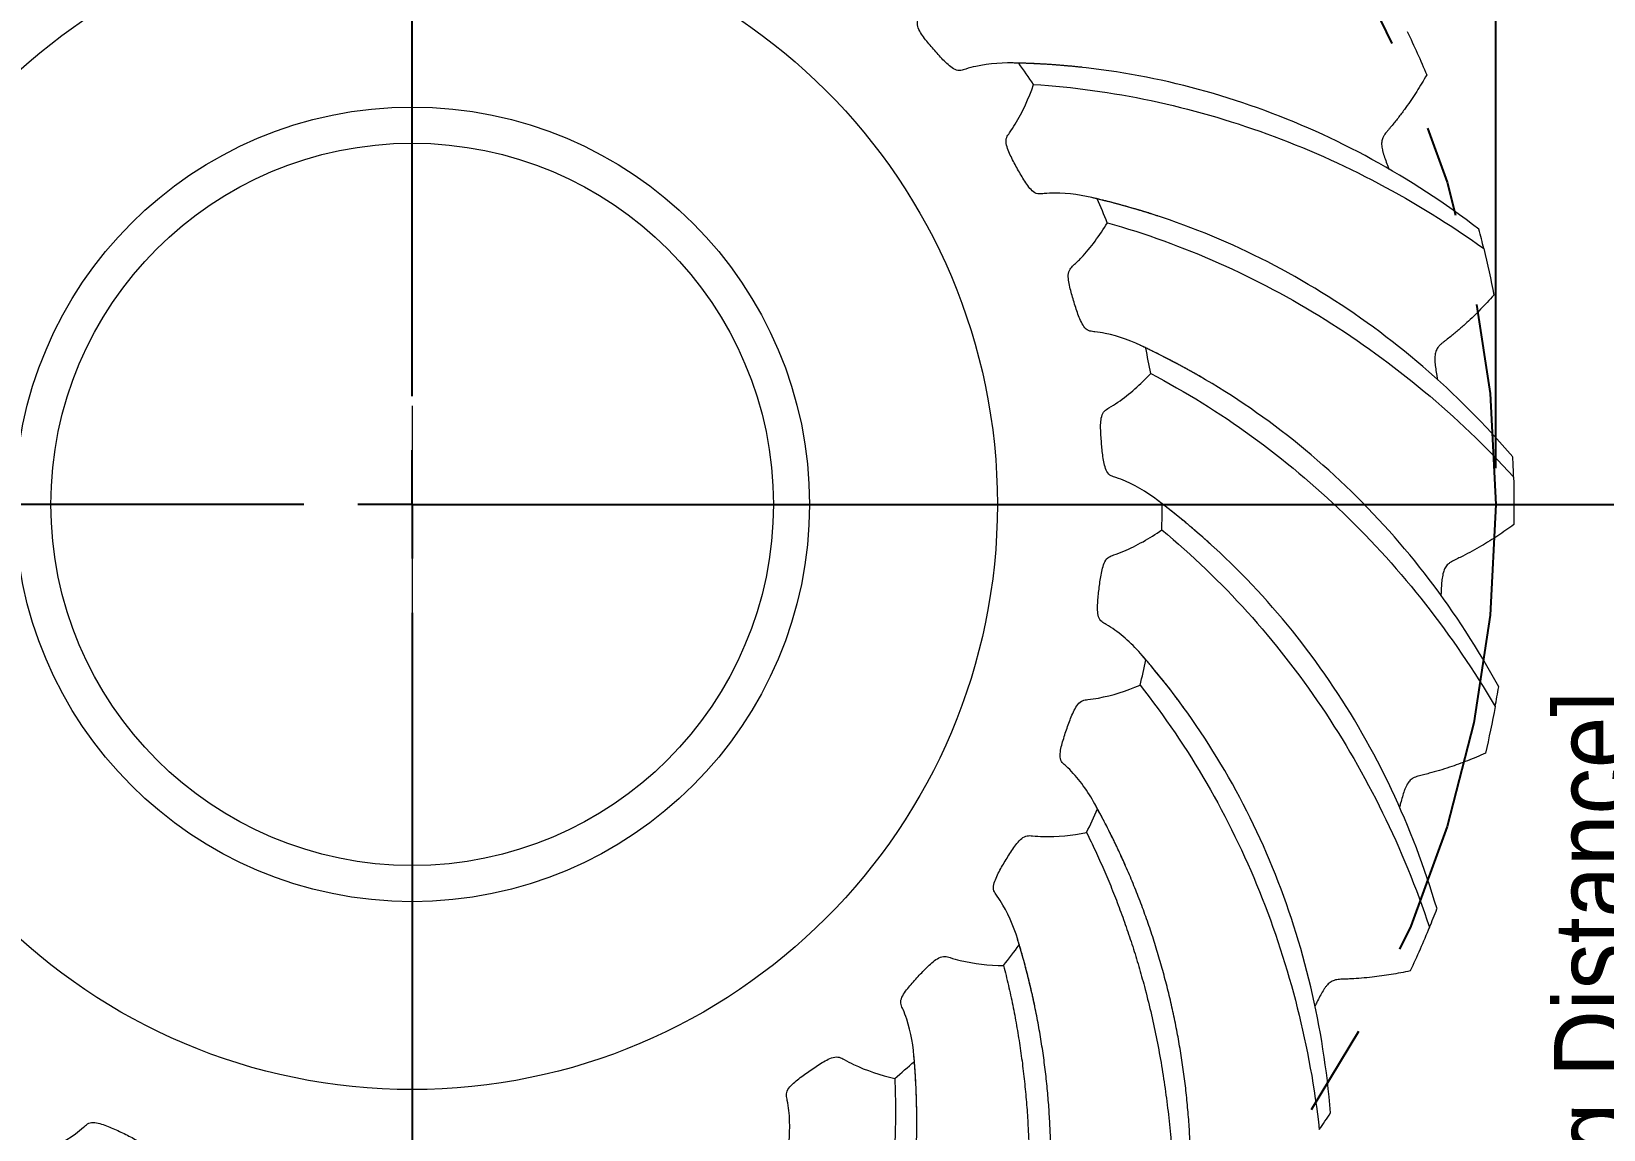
# Model space of a CAD drawing. Header units: millimetres. Extents: x -56 to 182, y 0 to 146.
# Drawn here: x 10.543 to 14.895, y 14.712 to 17.752 of the extents above; entities that cross this region are included whole.
import ezdxf

# ---------------------------------------------------------------- set-up
doc = ezdxf.new("R2010")
doc.units = ezdxf.units.MM
doc.linetypes.add('CENTER', pattern=[1.016, 0.635, -0.127, 0.127, -0.127])
doc.linetypes.add('CENTERX2', pattern=[2.032, 1.27, -0.254, 0.254, -0.254])
doc.layers.add('DRAWING', color=7, linetype='Continuous')
doc.layers.add('SLD-0', color=7, linetype='Continuous')
doc.styles.add('SLDTEXTSTYLE0', font='TXT', dxfattribs={"width": 0.7})
doc.styles.add('SLDTEXTSTYLE1', font='TXT', dxfattribs={"width": 0.96})
doc.styles.add('SLDTEXTSTYLE2', font='TXT', dxfattribs={"width": 0.878824})
doc.styles.add('SLDTEXTSTYLE3', font='TXT', dxfattribs={"width": 0.905882})
doc.styles.add('SLDTEXTSTYLE4', font='TXT', dxfattribs={"width": 0.883333})
doc.dimstyles.new('SLDDIMSTYLE0', dxfattribs={"dimtxt": 0.211667, "dimasz": 0.3302, "dimexe": 0, "dimexo": 0.0625, "dimgap": 0.052917, "dimtad": 1, "dimlfac": 0.5, "dimrnd": 1e-09, "dimzin": 4, "dimdsep": 46, "dimtxsty": 'SLDTEXTSTYLE0', "dimblk1": 'NONE', "dimblk2": 'NONE', "dimsah": 1, "dimcen": 0.09, "dimadec": 0, "dimazin": 1, "dimtfac": 1, "dimtdec": 3, "dimtofl": 0, "dimtmove": 0, "dimatfit": 3, "dimldrblk": 'NONE', "dimfxl": 0, "dimfrac": 2, "dimtolj": 1, "dimtzin": 12, "dimarcsym": 0})
doc.dimstyles.new('SLDDIMSTYLE1', dxfattribs={"dimtxt": 0.211667, "dimasz": 0.3302, "dimexe": 0, "dimexo": 0.0625, "dimgap": 0.052917, "dimtad": 1, "dimlfac": 0.5, "dimrnd": 1e-09, "dimzin": 4, "dimdsep": 46, "dimtxsty": 'SLDTEXTSTYLE0', "dimblk1": 'NONE', "dimblk2": 'NONE', "dimsah": 1, "dimcen": 0, "dimadec": 0, "dimazin": 1, "dimtfac": 1, "dimtdec": 3, "dimtofl": 0, "dimtmove": 0, "dimatfit": 3, "dimldrblk": 'NONE', "dimfxl": 0, "dimfrac": 2, "dimtolj": 1, "dimtzin": 12, "dimarcsym": 0})

# ---------------------------------------------------------------- blocks, each defined once
blk = doc.blocks.new('SW_CENTERMARKSYMBOL_0')
at = {"layer": 'DRAWING'}
for p, q in [((0, 0.15), (0, 1.075)), ((0, 0), (0, 0.075)), ((-0.15, 0), (-1.075, 0)), ((0, 0), (-0.075, 0)), ((0, 0), (0, -0.075)), ((0, 0), (0.075, 0)), ((0.15, 0), (1.075, 0)), ((0, -0.15), (0, -1.075))]:
    blk.add_line(p, q, dxfattribs=at)
blk = doc.blocks.new('_D')
at = {"layer": 'DRAWING'}
for p, q in [((8.5966, 16.5429), (8.5966, 20.9529)), ((14.5966, 16.5429), (14.5966, 20.9529)), ((8.5966, 20.8529), (14.5966, 20.8529))]:
    blk.add_line(p, q, dxfattribs=at)
for points in [[(8.5966, 20.8529), (8.8083, 20.8203), (8.8083, 20.8854)], [(14.5966, 20.8529), (14.3849, 20.8854), (14.3849, 20.8203)]]:
    blk.add_solid(points, dxfattribs=at)
at = {"layer": 'DRAWING', "attachment_point": 1}
for s, insert, char_height, style in [('%%c', (10.3848, 21.1099), 0.21167, 'SLDTEXTSTYLE1'), ('30.00 [d Ref dia]', (10.818, 21.1099), 0.211667, 'SLDTEXTSTYLE2')]:
    blk.add_mtext(s, dxfattribs=dict(at, insert=insert, char_height=char_height, style=style))
blk = doc.blocks.new('_None')
blk = doc.blocks.new('_D_1')
at = {"layer": 'DRAWING'}
for p, q in [((15.0147, 16.4429), (15.0147, 11.4429)), ((13.5966, 11.4429), (15.1147, 11.4429))]:
    blk.add_line(p, q, dxfattribs=at)
for points in [[(15.0147, 16.4429), (14.9822, 16.2313), (15.0473, 16.2313)], [(15.0147, 11.4429), (15.0473, 11.6546), (14.9822, 11.6546)]]:
    blk.add_solid(points, dxfattribs=at)
at = {"layer": 'DRAWING', "insert": (14.7577, 11.9211), "char_height": 0.211667, "attachment_point": 1, "rotation": 90, "style": 'SLDTEXTSTYLE3'}
blk.add_mtext('25.00 [Y Pinion Mounting Distance]', dxfattribs=at)
blk = doc.blocks.new('_D_2')
at = {"layer": 'DRAWING'}
for p, q in [((11.8907, 19.4787), (11.9317, 19.9024)), ((11.9317, 19.9024), (14.4082, 19.9024))]:
    blk.add_line(p, q, dxfattribs=at)
blk.add_arc((11.5966, 16.4429), 3.05, 82.5896, 177.0681, dxfattribs=at)
blk.add_solid([(11.8907, 19.4787), (11.9435, 19.6863), (11.8787, 19.6925)], dxfattribs=at)
at = {"layer": 'DRAWING', "attachment_point": 1}
for s, insert, char_height, style in [('%%c', (11.9846, 20.1594), 0.21167, 'SLDTEXTSTYLE1'), ('31.00 [da Tip dia]', (12.4178, 20.1594), 0.211667, 'SLDTEXTSTYLE4')]:
    blk.add_mtext(s, dxfattribs=dict(at, insert=insert, char_height=char_height, style=style))

msp = doc.modelspace()

# ---------------------------------------------------------------- linework, layer by layer
at = {"layer": 'DRAWING'}
msp.add_line((11.5966, 16.4429), (24.499, 16.4429), dxfattribs=at)
at = {"layer": 'DRAWING', "linetype": 'CENTERX2'}
msp.add_circle((11.5966, 16.4429), 3, dxfattribs=at)
at = {"layer": 'SLD-0', "color": 7, "linetype": 'CENTER', "lineweight": 18}
msp.add_line((11.5966, 20.5261), (11.5966, 10.4697), dxfattribs=at)
at = {"layer": 'SLD-0', "color": 7, "linetype": 'Continuous', "lineweight": 18}
for radius in [1.6201, 1.1, 1]:
    msp.add_circle((11.5966, 16.4429), radius, dxfattribs=at)
for radius, start, end in [(2.0763, 34.0506, 36.0345), (2.0763, 22.0506, 24.0345), (3.05, 13.4226, 14.4643), (2.0763, 10.0506, 12.0345), (3.05, 1.4226, 2.4643), (2.0763, 358.0506, 0.0345), (2.0763, 346.0506, 348.0345), (3.05, 349.4226, 350.4643), (2.0763, 334.0506, 336.0345), (3.05, 337.4226, 338.4643), (2.0763, 322.0506, 324.0345), (2.0763, 310.0506, 312.0345), (3.05, 325.4226, 326.4643)]:
    msp.add_arc((11.5966, 16.4429), radius, start, end, dxfattribs=at)
for points, knots in [([(13.2757, 17.6644), (13.2347, 17.6664), (13.1946, 17.6638), (13.1475, 17.6535), (13.1382, 17.651), (13.1246, 17.6468), (13.1202, 17.6451), (13.1105, 17.6437), (13.105, 17.6443), (13.0939, 17.6494), (13.0887, 17.6532), (13.0788, 17.6614), (13.0741, 17.6659), (13.0604, 17.6797), (13.0517, 17.6894), (13.0346, 17.7091), (13.0261, 17.719), (13.0102, 17.7395), (13.0023, 17.7503), (12.9955, 17.7676), (12.9946, 17.7735), (12.9962, 17.7837), (12.9982, 17.7881), (13.004, 17.8015), (13.0076, 17.8107), (13.0239, 17.8572), (13.0325, 17.8968), (13.0376, 17.9378)], [0, 0, 0, 0, 0.25, 0.25, 0.3125, 0.3125, 0.34375, 0.34375, 0.375, 0.375, 0.40625, 0.40625, 0.4375, 0.4375, 0.5, 0.5, 0.5625, 0.5625, 0.625, 0.625, 0.65625, 0.65625, 0.6875, 0.6875, 0.75, 0.75, 1, 1, 1, 1]), ([(13.4313, 17.6548), (13.4294, 17.655), (13.4233, 17.6556), (13.4136, 17.6565), (13.4025, 17.6575), (13.3921, 17.6584), (13.3809, 17.6593), (13.3694, 17.6601), (13.3582, 17.6609), (13.3496, 17.6614), (13.3434, 17.6618), (13.3391, 17.662), (13.3349, 17.6622), (13.3309, 17.6624), (13.3272, 17.6626), (13.3232, 17.6628), (13.318, 17.6631), (13.3111, 17.6634), (13.3023, 17.6637), (13.2919, 17.6641), (13.2798, 17.6645), (13.2687, 17.6648), (13.2617, 17.6649), (13.2593, 17.6649)], [0, 0, 0, 0, 0.033141, 0.10644, 0.16696, 0.225486, 0.288149, 0.360214, 0.426046, 0.483956, 0.509283, 0.534922, 0.559358, 0.582212, 0.603484, 0.624796, 0.652607, 0.694108, 0.74535, 0.80632, 0.877003, 0.957382, 1, 1, 1, 1]), ([(14.5499, 17.2047), (14.4552, 17.2773), (14.3561, 17.3419), (14.1513, 17.454), (14.045, 17.5018), (13.8292, 17.5791), (13.719, 17.609), (13.4976, 17.6503), (13.3866, 17.6618), (13.2757, 17.6644)], [0, 0, 0, 0, 0.25, 0.25, 0.5, 0.5, 0.75, 0.75, 1, 1, 1, 1]), ([(13.4505, 17.6529), (13.4501, 17.6529), (13.4481, 17.6531), (13.4443, 17.6535), (13.4388, 17.6541), (13.4348, 17.6545), (13.4327, 17.6547)], [0, 0, 0, 0, 0.06493, 0.342018, 0.634366, 1, 1, 1, 1]), ([(14.4053, 17.632), (14.4007, 17.6242), (14.3917, 17.6087), (14.3775, 17.586), (14.3629, 17.5637), (14.3472, 17.541), (14.3303, 17.5182), (14.3149, 17.4987), (14.3036, 17.485), (14.2966, 17.4769), (14.2916, 17.471), (14.2872, 17.4647), (14.2839, 17.4586), (14.2816, 17.4523), (14.2804, 17.446), (14.2802, 17.4392), (14.2809, 17.4319), (14.2824, 17.424), (14.2853, 17.413), (14.2901, 17.3989), (14.2958, 17.3841), (14.2994, 17.3747), (14.3008, 17.3713)], [0, 0, 0, 0, 0.093167, 0.18637, 0.279689, 0.37305, 0.47725, 0.581518, 0.63915, 0.667965, 0.696785, 0.722489, 0.74843, 0.767571, 0.787214, 0.806382, 0.826047, 0.84876, 0.871732, 0.918607, 0.969611, 1, 1, 1, 1]), ([(13.4929, 17.2886), (13.4533, 17.299), (13.4135, 17.3049), (13.3653, 17.3046), (13.3557, 17.3041), (13.3415, 17.3028), (13.3369, 17.3021), (13.3271, 17.3027), (13.3218, 17.3044), (13.312, 17.3117), (13.3077, 17.3165), (13.2997, 17.3266), (13.2961, 17.332), (13.2855, 17.3483), (13.2791, 17.3596), (13.2664, 17.3825), (13.2601, 17.3939), (13.2489, 17.4173), (13.2434, 17.4295), (13.2404, 17.4478), (13.2407, 17.4537), (13.2444, 17.4634), (13.2473, 17.4673), (13.2557, 17.4792), (13.2611, 17.4874), (13.2868, 17.5295), (13.3034, 17.5665), (13.3169, 17.6055)], [0, 0, 0, 0, 0.25, 0.25, 0.3125, 0.3125, 0.34375, 0.34375, 0.375, 0.375, 0.40625, 0.40625, 0.4375, 0.4375, 0.5, 0.5, 0.5625, 0.5625, 0.625, 0.625, 0.65625, 0.65625, 0.6875, 0.6875, 0.75, 0.75, 1, 1, 1, 1]), ([(13.3169, 17.6055), (13.4259, 17.5986), (13.5345, 17.5836), (13.7504, 17.5379), (13.8578, 17.507), (14.068, 17.4305), (14.1715, 17.3845), (14.3722, 17.2783), (14.4695, 17.2182), (14.5633, 17.1509)], [0, 0, 0, 0, 0.25, 0.25, 0.5, 0.5, 0.75, 0.75, 1, 1, 1, 1]), ([(13.6432, 17.2469), (13.6414, 17.2475), (13.6355, 17.2494), (13.6262, 17.2522), (13.6156, 17.2555), (13.6055, 17.2585), (13.5948, 17.2617), (13.5837, 17.2649), (13.5729, 17.268), (13.5647, 17.2703), (13.5586, 17.2719), (13.5544, 17.2731), (13.5504, 17.2742), (13.5466, 17.2752), (13.543, 17.2762), (13.5391, 17.2772), (13.534, 17.2785), (13.5274, 17.2802), (13.5189, 17.2824), (13.5087, 17.285), (13.497, 17.2878), (13.4862, 17.2904), (13.4794, 17.292), (13.477, 17.2925)], [0, 0, 0, 0, 0.033141, 0.10644, 0.16696, 0.225486, 0.288149, 0.360214, 0.426046, 0.483956, 0.509283, 0.534922, 0.559358, 0.582212, 0.603484, 0.624796, 0.652607, 0.694108, 0.74535, 0.80632, 0.877003, 0.957382, 1, 1, 1, 1]), ([(14.6438, 16.5741), (14.5662, 16.6647), (14.4827, 16.7485), (14.3057, 16.9008), (14.2117, 16.9696), (14.0167, 17.0901), (13.9151, 17.1422), (13.7071, 17.2286), (13.6009, 17.263), (13.4929, 17.2886)], [0, 0, 0, 0, 0.25, 0.25, 0.5, 0.5, 0.75, 0.75, 1, 1, 1, 1]), ([(13.6615, 17.241), (13.6612, 17.2411), (13.6592, 17.2417), (13.6556, 17.2429), (13.6503, 17.2446), (13.6466, 17.2458), (13.6445, 17.2465)], [0, 0, 0, 0, 0.0649302, 0.3420179, 0.6343662, 1, 1, 1, 1]), ([(13.6273, 16.8759), (13.5907, 16.8943), (13.553, 16.9083), (13.5058, 16.918), (13.4963, 16.9196), (13.4822, 16.9212), (13.4775, 16.9215), (13.468, 16.9241), (13.4632, 16.9269), (13.4552, 16.9361), (13.452, 16.9417), (13.4462, 16.9532), (13.4438, 16.9592), (13.4368, 16.9774), (13.4329, 16.9898), (13.4252, 17.0148), (13.4215, 17.0273), (13.4153, 17.0525), (13.4125, 17.0655), (13.4134, 17.0841), (13.415, 17.0898), (13.4205, 17.0985), (13.4242, 17.1018), (13.435, 17.1116), (13.4419, 17.1185), (13.4758, 17.1544), (13.4997, 17.187), (13.5211, 17.2224)], [0, 0, 0, 0, 0.25, 0.25, 0.3125, 0.3125, 0.34375, 0.34375, 0.375, 0.375, 0.40625, 0.40625, 0.4375, 0.4375, 0.5, 0.5, 0.5625, 0.5625, 0.625, 0.625, 0.65625, 0.65625, 0.6875, 0.6875, 0.75, 0.75, 1, 1, 1, 1]), ([(13.5211, 17.2224), (13.6262, 17.1931), (13.7293, 17.1558), (13.931, 17.0661), (14.0296, 17.0137), (14.2193, 16.895), (14.311, 16.8286), (14.4852, 16.683), (14.5679, 16.604), (14.6457, 16.5187)], [0, 0, 0, 0, 0.25, 0.25, 0.5, 0.5, 0.75, 0.75, 1, 1, 1, 1]), ([(14.5911, 17.0221), (14.5851, 17.0154), (14.573, 17.0021), (14.5544, 16.9828), (14.5355, 16.964), (14.5154, 16.9452), (14.4941, 16.9263), (14.475, 16.9104), (14.4611, 16.8994), (14.4526, 16.893), (14.4465, 16.8882), (14.4409, 16.883), (14.4363, 16.8777), (14.4327, 16.872), (14.4303, 16.8661), (14.4287, 16.8595), (14.4279, 16.8522), (14.4277, 16.8442), (14.4282, 16.8328), (14.43, 16.818), (14.4325, 16.8023), (14.4341, 16.7924), (14.4347, 16.7887)], [0, 0, 0, 0, 0.093167, 0.18637, 0.279689, 0.37305, 0.47725, 0.581518, 0.63915, 0.667965, 0.696785, 0.722489, 0.74843, 0.767571, 0.787214, 0.806382, 0.826047, 0.84876, 0.871732, 0.918607, 0.969611, 1, 1, 1, 1]), ([(13.7656, 16.8038), (13.764, 16.8048), (13.7586, 16.8078), (13.7501, 16.8126), (13.7404, 16.818), (13.7312, 16.823), (13.7214, 16.8283), (13.7112, 16.8338), (13.7013, 16.8391), (13.6937, 16.843), (13.6881, 16.8459), (13.6843, 16.8479), (13.6805, 16.8498), (13.677, 16.8516), (13.6737, 16.8533), (13.6701, 16.8551), (13.6654, 16.8574), (13.6593, 16.8605), (13.6514, 16.8644), (13.642, 16.869), (13.6311, 16.8743), (13.6211, 16.879), (13.6148, 16.882), (13.6126, 16.883)], [0, 0, 0, 0, 0.033141, 0.10644, 0.16696, 0.225486, 0.288149, 0.360214, 0.426046, 0.483956, 0.509283, 0.534922, 0.559358, 0.582212, 0.603484, 0.624796, 0.652607, 0.694108, 0.74535, 0.80632, 0.877003, 0.957382, 1, 1, 1, 1]), ([(14.6045, 15.9377), (14.5474, 16.0424), (14.4832, 16.1418), (14.3417, 16.3275), (14.264, 16.4144), (14.0984, 16.5728), (14.0098, 16.6449), (13.8243, 16.7727), (13.7276, 16.8283), (13.6273, 16.8759)], [0, 0, 0, 0, 0.25, 0.25, 0.5, 0.5, 0.75, 0.75, 1, 1, 1, 1]), ([(13.673, 16.4442), (13.641, 16.4698), (13.607, 16.4914), (13.5628, 16.5107), (13.5539, 16.5142), (13.5404, 16.5187), (13.5358, 16.52), (13.5272, 16.5245), (13.523, 16.5282), (13.5171, 16.5389), (13.5151, 16.545), (13.5119, 16.5575), (13.5107, 16.5639), (13.5077, 16.5831), (13.5065, 16.5961), (13.5042, 16.6221), (13.5031, 16.6351), (13.5023, 16.661), (13.5023, 16.6744), (13.507, 16.6924), (13.5097, 16.6976), (13.517, 16.7049), (13.5212, 16.7074), (13.5338, 16.7148), (13.542, 16.7201), (13.5826, 16.7481), (13.6128, 16.7751), (13.6411, 16.8053)], [0, 0, 0, 0, 0.25, 0.25, 0.3125, 0.3125, 0.34375, 0.34375, 0.375, 0.375, 0.40625, 0.40625, 0.4375, 0.4375, 0.5, 0.5, 0.5625, 0.5625, 0.625, 0.625, 0.65625, 0.65625, 0.6875, 0.6875, 0.75, 0.75, 1, 1, 1, 1]), ([(13.6411, 16.8053), (13.7378, 16.7547), (13.8309, 16.6968), (14.0096, 16.5672), (14.0951, 16.4953), (14.256, 16.3399), (14.3319, 16.2558), (14.472, 16.0771), (14.5364, 15.9827), (14.5948, 15.8831)], [0, 0, 0, 0, 0.25, 0.25, 0.5, 0.5, 0.75, 0.75, 1, 1, 1, 1]), ([(13.7823, 16.7942), (13.782, 16.7944), (13.7802, 16.7954), (13.777, 16.7973), (13.7721, 16.8001), (13.7687, 16.8021), (13.7668, 16.8031)], [0, 0, 0, 0, 0.06493, 0.342018, 0.634366, 1, 1, 1, 1]), ([(13.7933, 16.345), (13.7918, 16.3462), (13.7872, 16.3504), (13.7799, 16.3568), (13.7715, 16.3641), (13.7636, 16.3709), (13.7551, 16.3782), (13.7463, 16.3856), (13.7376, 16.3928), (13.731, 16.3983), (13.7262, 16.4022), (13.7228, 16.405), (13.7196, 16.4076), (13.7165, 16.4101), (13.7136, 16.4125), (13.7105, 16.415), (13.7064, 16.4182), (13.701, 16.4225), (13.6941, 16.428), (13.6859, 16.4344), (13.6763, 16.4418), (13.6676, 16.4486), (13.662, 16.4528), (13.66, 16.4542)], [0, 0, 0, 0, 0.033141, 0.10644, 0.16696, 0.225486, 0.288149, 0.360214, 0.426046, 0.483956, 0.509283, 0.534922, 0.559358, 0.582212, 0.603484, 0.624796, 0.652607, 0.694108, 0.74535, 0.80632, 0.877003, 0.957382, 1, 1, 1, 1]), ([(14.4337, 15.3233), (14.3997, 15.4377), (14.3575, 15.5482), (14.2577, 15.7593), (14.1998, 15.8604), (14.0707, 16.0498), (13.9991, 16.1387), (13.8442, 16.3023), (13.7611, 16.3769), (13.673, 16.4442)], [0, 0, 0, 0, 0.25, 0.25, 0.5, 0.5, 0.75, 0.75, 1, 1, 1, 1]), ([(13.6278, 16.0125), (13.6019, 16.0442), (13.5732, 16.0723), (13.534, 16.1004), (13.526, 16.1057), (13.5137, 16.1129), (13.5095, 16.1151), (13.5019, 16.1213), (13.4987, 16.1258), (13.4951, 16.1375), (13.4944, 16.1439), (13.4939, 16.1568), (13.4941, 16.1633), (13.4951, 16.1827), (13.4966, 16.1956), (13.4997, 16.2216), (13.5014, 16.2345), (13.506, 16.26), (13.5088, 16.2731), (13.5171, 16.2897), (13.5208, 16.2943), (13.5295, 16.3), (13.5342, 16.3014), (13.548, 16.3061), (13.5572, 16.3096), (13.6027, 16.3285), (13.6378, 16.3486), (13.6717, 16.3723)], [0, 0, 0, 0, 0.25, 0.25, 0.3125, 0.3125, 0.34375, 0.34375, 0.375, 0.375, 0.40625, 0.40625, 0.4375, 0.4375, 0.5, 0.5, 0.5625, 0.5625, 0.625, 0.625, 0.65625, 0.65625, 0.6875, 0.6875, 0.75, 0.75, 1, 1, 1, 1]), ([(13.6717, 16.3723), (13.7558, 16.3027), (13.8349, 16.2267), (13.9827, 16.0628), (14.0514, 15.9747), (14.1765, 15.7892), (14.2332, 15.6912), (14.3331, 15.4873), (14.3765, 15.3815), (14.4129, 15.2719)], [0, 0, 0, 0, 0.25, 0.25, 0.5, 0.5, 0.75, 0.75, 1, 1, 1, 1]), ([(14.6461, 16.3868), (14.6388, 16.3816), (14.6242, 16.3711), (14.602, 16.356), (14.5796, 16.3416), (14.556, 16.3273), (14.5313, 16.3133), (14.5093, 16.3017), (14.4934, 16.2939), (14.4837, 16.2894), (14.4768, 16.2859), (14.4702, 16.282), (14.4646, 16.2778), (14.46, 16.273), (14.4563, 16.2677), (14.4534, 16.2616), (14.4511, 16.2546), (14.4493, 16.2468), (14.4474, 16.2356), (14.4461, 16.2207), (14.4453, 16.2049), (14.4448, 16.1948), (14.4446, 16.1911)], [0, 0, 0, 0, 0.093167, 0.18637, 0.279689, 0.37305, 0.47725, 0.581518, 0.63915, 0.667965, 0.696785, 0.722489, 0.74843, 0.767571, 0.787214, 0.806382, 0.826047, 0.84876, 0.871732, 0.918607, 0.969611, 1, 1, 1, 1]), ([(13.8076, 16.3321), (13.8073, 16.3323), (13.8058, 16.3337), (13.803, 16.3363), (13.7988, 16.34), (13.7959, 16.3426), (13.7943, 16.3441)], [0, 0, 0, 0, 0.06493, 0.342018, 0.634366, 1, 1, 1, 1]), ([(13.7249, 15.8904), (13.7237, 15.8919), (13.7201, 15.8969), (13.7143, 15.9047), (13.7076, 15.9136), (13.7013, 15.9219), (13.6945, 15.9308), (13.6874, 15.9399), (13.6804, 15.9488), (13.6751, 15.9555), (13.6712, 15.9604), (13.6685, 15.9637), (13.6658, 15.967), (13.6634, 15.9701), (13.661, 15.973), (13.6585, 15.9761), (13.6552, 15.9801), (13.6508, 15.9855), (13.6452, 15.9922), (13.6385, 16.0002), (13.6306, 16.0095), (13.6235, 16.0179), (13.6189, 16.0231), (13.6173, 16.025)], [0, 0, 0, 0, 0.033141, 0.10644, 0.16696, 0.225486, 0.288149, 0.360214, 0.426046, 0.483956, 0.509283, 0.534922, 0.559358, 0.582212, 0.603484, 0.624796, 0.652607, 0.694108, 0.74535, 0.80632, 0.877003, 0.957382, 1, 1, 1, 1]), ([(14.1389, 14.7579), (14.1294, 14.8768), (14.1111, 14.9938), (14.0574, 15.221), (14.0218, 15.3319), (13.9349, 15.544), (13.8833, 15.6459), (13.7658, 15.8381), (13.7001, 15.9283), (13.6278, 16.0125)], [0, 0, 0, 0, 0.25, 0.25, 0.5, 0.5, 0.75, 0.75, 1, 1, 1, 1]), ([(13.4939, 15.5995), (13.4752, 15.636), (13.4529, 15.6695), (13.4204, 15.7051), (13.4137, 15.7119), (13.4032, 15.7216), (13.3995, 15.7245), (13.3934, 15.7322), (13.3912, 15.7373), (13.3901, 15.7494), (13.3908, 15.7558), (13.3929, 15.7686), (13.3944, 15.7749), (13.3995, 15.7936), (13.4036, 15.806), (13.4121, 15.8307), (13.4164, 15.843), (13.4263, 15.867), (13.4317, 15.8792), (13.4433, 15.8938), (13.4479, 15.8975), (13.4575, 15.9012), (13.4624, 15.9017), (13.4769, 15.9034), (13.4866, 15.9049), (13.535, 15.9139), (13.5736, 15.9263), (13.6117, 15.9424)], [0, 0, 0, 0, 0.25, 0.25, 0.3125, 0.3125, 0.34375, 0.34375, 0.375, 0.375, 0.40625, 0.40625, 0.4375, 0.4375, 0.5, 0.5, 0.5625, 0.5625, 0.625, 0.625, 0.65625, 0.65625, 0.6875, 0.6875, 0.75, 0.75, 1, 1, 1, 1]), ([(13.6117, 15.9424), (13.6795, 15.8568), (13.741, 15.766), (13.8515, 15.575), (13.9004, 15.4746), (13.9842, 15.2671), (14.0193, 15.1594), (14.0747, 14.9392), (14.0951, 14.8267), (14.1079, 14.712)], [0, 0, 0, 0, 0.25, 0.25, 0.5, 0.5, 0.75, 0.75, 1, 1, 1, 1]), ([(13.7362, 15.8748), (13.736, 15.8751), (13.7348, 15.8768), (13.7326, 15.8799), (13.7293, 15.8844), (13.727, 15.8875), (13.7257, 15.8893)], [0, 0, 0, 0, 0.06493, 0.342018, 0.634366, 1, 1, 1, 1]), ([(14.5678, 15.754), (14.5596, 15.7504), (14.5431, 15.7431), (14.5183, 15.7331), (14.4933, 15.7236), (14.4673, 15.7146), (14.4402, 15.706), (14.4163, 15.6993), (14.3991, 15.6949), (14.3887, 15.6924), (14.3812, 15.6905), (14.3739, 15.6881), (14.3676, 15.6851), (14.3621, 15.6814), (14.3574, 15.677), (14.3533, 15.6716), (14.3495, 15.6652), (14.3461, 15.658), (14.342, 15.6474), (14.3376, 15.6331), (14.3335, 15.6178), (14.331, 15.6081), (14.33, 15.6045)], [0, 0, 0, 0, 0.093167, 0.18637, 0.279689, 0.37305, 0.47725, 0.581518, 0.63915, 0.667965, 0.696785, 0.722489, 0.74843, 0.767571, 0.787214, 0.806382, 0.826047, 0.84876, 0.871732, 0.918607, 0.969611, 1, 1, 1, 1]), ([(13.5635, 15.46), (13.5627, 15.4617), (13.5602, 15.4674), (13.5561, 15.4762), (13.5514, 15.4863), (13.5469, 15.4958), (13.5421, 15.5058), (13.5371, 15.5162), (13.5321, 15.5263), (13.5283, 15.534), (13.5255, 15.5396), (13.5236, 15.5435), (13.5217, 15.5472), (13.5199, 15.5507), (13.5182, 15.554), (13.5163, 15.5576), (13.514, 15.5622), (13.5108, 15.5684), (13.5067, 15.5761), (13.5018, 15.5854), (13.4961, 15.596), (13.4908, 15.6057), (13.4874, 15.6119), (13.4862, 15.614)], [0, 0, 0, 0, 0.033141, 0.10644, 0.16696, 0.225486, 0.288149, 0.360214, 0.426046, 0.483956, 0.509283, 0.534922, 0.559358, 0.582212, 0.603484, 0.624796, 0.652607, 0.694108, 0.74535, 0.80632, 0.877003, 0.957382, 1, 1, 1, 1]), ([(13.7487, 14.4318), (13.7496, 14.449), (13.7515, 14.4842), (13.7528, 14.5374), (13.7529, 14.5915), (13.7517, 14.6455), (13.7492, 14.6995), (13.7454, 14.7533), (13.7404, 14.8064), (13.7341, 14.8589), (13.7267, 14.9106), (13.7181, 14.962), (13.7082, 15.0131), (13.6972, 15.064), (13.6849, 15.1145), (13.6714, 15.1646), (13.6566, 15.2146), (13.6406, 15.2644), (13.6232, 15.314), (13.6047, 15.363), (13.5849, 15.4115), (13.564, 15.4595), (13.5418, 15.5069), (13.5186, 15.5537), (13.5022, 15.5843), (13.4939, 15.5995)], [0, 0, 0, 0, 0.041144, 0.084637, 0.12813, 0.171855, 0.215579, 0.259382, 0.303185, 0.34594, 0.388696, 0.431524, 0.474352, 0.517402, 0.560451, 0.603575, 0.646698, 0.690665, 0.734632, 0.778678, 0.822724, 0.867004, 0.911284, 0.955642, 1, 1, 1, 1]), ([(13.2771, 15.2235), (13.2663, 15.2631), (13.2516, 15.3004), (13.2271, 15.342), (13.222, 15.3501), (13.2137, 15.3617), (13.2108, 15.3654), (13.2064, 15.3742), (13.2053, 15.3796), (13.2067, 15.3917), (13.2087, 15.3978), (13.2135, 15.4098), (13.2163, 15.4157), (13.2251, 15.433), (13.2317, 15.4442), (13.2451, 15.4666), (13.2519, 15.4778), (13.2665, 15.4992), (13.2744, 15.51), (13.2887, 15.5218), (13.294, 15.5245), (13.3042, 15.5261), (13.3091, 15.5256), (13.3236, 15.5242), (13.3334, 15.5237), (13.3827, 15.5225), (13.423, 15.5265), (13.4636, 15.5344)], [0, 0, 0, 0, 0.25, 0.25, 0.3125, 0.3125, 0.34375, 0.34375, 0.375, 0.375, 0.40625, 0.40625, 0.4375, 0.4375, 0.5, 0.5, 0.5625, 0.5625, 0.625, 0.625, 0.65625, 0.65625, 0.6875, 0.6875, 0.75, 0.75, 1, 1, 1, 1]), ([(13.4636, 15.5344), (13.4718, 15.5175), (13.4883, 15.4837), (13.5113, 15.4322), (13.5332, 15.38), (13.5539, 15.327), (13.5733, 15.2732), (13.5915, 15.2188), (13.6083, 15.1638), (13.6251, 15.1038), (13.6414, 15.0387), (13.6568, 14.9685), (13.6701, 14.8975), (13.6813, 14.8258), (13.6905, 14.7534), (13.6976, 14.6801), (13.7024, 14.6059), (13.7052, 14.5359), (13.7052, 14.4906), (13.7052, 14.4704)], [0, 0, 0, 0, 0.052291, 0.104593, 0.156895, 0.209186, 0.261843, 0.31451, 0.367177, 0.419834, 0.485091, 0.550358, 0.615615, 0.681254, 0.746903, 0.812542, 0.879369, 0.946208, 1, 1, 1, 1]), ([(13.5714, 15.4424), (13.5712, 15.4427), (13.5704, 15.4446), (13.5689, 15.4481), (13.5666, 15.4532), (13.565, 15.4567), (13.5641, 15.4587)], [0, 0, 0, 0, 0.06493, 0.342018, 0.634366, 1, 1, 1, 1]), ([(13.3161, 15.0725), (13.3157, 15.0744), (13.3144, 15.0804), (13.3123, 15.0899), (13.3098, 15.1007), (13.3074, 15.111), (13.3048, 15.1218), (13.302, 15.133), (13.2993, 15.1439), (13.2971, 15.1522), (13.2956, 15.1583), (13.2945, 15.1625), (13.2934, 15.1665), (13.2924, 15.1703), (13.2914, 15.1739), (13.2903, 15.1778), (13.289, 15.1828), (13.2871, 15.1895), (13.2847, 15.198), (13.2819, 15.208), (13.2785, 15.2196), (13.2753, 15.2302), (13.2733, 15.2369), (13.2726, 15.2392)], [0, 0, 0, 0, 0.033141, 0.10644, 0.16696, 0.225486, 0.288149, 0.360214, 0.426046, 0.483956, 0.509283, 0.534922, 0.559358, 0.582212, 0.603484, 0.624796, 0.652607, 0.694108, 0.74535, 0.80632, 0.877003, 0.957382, 1, 1, 1, 1]), ([(12.9869, 14.9007), (12.9845, 14.9417), (12.9778, 14.9813), (12.9626, 15.0271), (12.9592, 15.036), (12.9536, 15.0491), (12.9515, 15.0533), (12.949, 15.0628), (12.949, 15.0684), (12.9529, 15.0799), (12.9562, 15.0855), (12.9633, 15.0963), (12.9673, 15.1014), (12.9796, 15.1165), (12.9883, 15.1261), (13.0061, 15.1452), (13.0151, 15.1547), (13.0338, 15.1726), (13.0437, 15.1816), (13.0603, 15.1902), (13.066, 15.1916), (13.0763, 15.1911), (13.081, 15.1896), (13.0949, 15.1852), (13.1043, 15.1827), (13.1523, 15.1712), (13.1926, 15.1668), (13.2339, 15.166)], [0, 0, 0, 0, 0.25, 0.25, 0.3125, 0.3125, 0.34375, 0.34375, 0.375, 0.375, 0.40625, 0.40625, 0.4375, 0.4375, 0.5, 0.5, 0.5625, 0.5625, 0.625, 0.625, 0.65625, 0.65625, 0.6875, 0.6875, 0.75, 0.75, 1, 1, 1, 1]), ([(13.3613, 14.5001), (13.3613, 14.5004), (13.3625, 14.5182), (13.3637, 14.5533), (13.3648, 14.6053), (13.3646, 14.6574), (13.3631, 14.7094), (13.3603, 14.7612), (13.3562, 14.8132), (13.3509, 14.8652), (13.3442, 14.9173), (13.3363, 14.9691), (13.327, 15.0207), (13.3165, 15.0719), (13.3047, 15.1229), (13.2917, 15.1735), (13.282, 15.2068), (13.2771, 15.2235)], [0, 0, 0, 0, 0.00144, 0.0714, 0.141359, 0.21168, 0.282001, 0.352443, 0.422885, 0.494705, 0.566525, 0.638473, 0.710421, 0.782752, 0.855084, 0.927542, 1, 1, 1, 1]), ([(13.2339, 15.166), (13.2384, 15.1478), (13.2475, 15.1114), (13.2593, 15.0562), (13.2699, 15.0006), (13.2791, 14.9444), (13.2869, 14.8878), (13.2934, 14.8308), (13.2984, 14.7735), (13.3023, 14.7113), (13.3048, 14.6443), (13.3051, 14.5724), (13.3041, 14.5156), (13.3022, 14.4829), (13.3017, 14.4741)], [0, 0, 0, 0, 0.081801, 0.163621, 0.24544, 0.327242, 0.409615, 0.492006, 0.574397, 0.65677, 0.758855, 0.860956, 0.963041, 1, 1, 1, 1]), ([(14.3596, 15.1513), (14.3508, 15.1495), (14.3332, 15.1458), (14.3069, 15.1411), (14.2805, 15.1371), (14.2532, 15.1336), (14.2249, 15.1309), (14.2001, 15.1293), (14.1823, 15.1286), (14.1717, 15.1283), (14.1639, 15.128), (14.1563, 15.1271), (14.1495, 15.1255), (14.1433, 15.123), (14.1378, 15.1197), (14.1327, 15.1153), (14.1277, 15.1098), (14.1229, 15.1035), (14.1166, 15.094), (14.1093, 15.0809), (14.1022, 15.0668), (14.0976, 15.0578), (14.0959, 15.0545)], [0, 0, 0, 0, 0.093167, 0.18637, 0.279689, 0.37305, 0.47725, 0.581518, 0.63915, 0.667965, 0.696785, 0.722489, 0.74843, 0.767571, 0.787214, 0.806382, 0.826047, 0.84876, 0.871732, 0.918607, 0.969611, 1, 1, 1, 1]), ([(13.3202, 15.0537), (13.3201, 15.054), (13.3197, 15.056), (13.3189, 15.0597), (13.3177, 15.0652), (13.3169, 15.0691), (13.3164, 15.0712)], [0, 0, 0, 0, 0.06493, 0.342018, 0.634366, 1, 1, 1, 1]), ([(12.6359, 14.6454), (12.6421, 14.6859), (12.6438, 14.7261), (12.6384, 14.774), (12.6369, 14.7835), (12.6342, 14.7974), (12.6329, 14.802), (12.6325, 14.8118), (12.6337, 14.8173), (12.6399, 14.8277), (12.6443, 14.8325), (12.6535, 14.8415), (12.6584, 14.8457), (12.6735, 14.8579), (12.6841, 14.8655), (12.7055, 14.8805), (12.7163, 14.8879), (12.7383, 14.9016), (12.7499, 14.9083), (12.7678, 14.9132), (12.7737, 14.9135), (12.7837, 14.9109), (12.7879, 14.9084), (12.8007, 14.9012), (12.8094, 14.8967), (12.8539, 14.8756), (12.8924, 14.8629), (12.9327, 14.8535)], [0, 0, 0, 0, 0.25, 0.25, 0.3125, 0.3125, 0.34375, 0.34375, 0.375, 0.375, 0.40625, 0.40625, 0.4375, 0.4375, 0.5, 0.5, 0.5625, 0.5625, 0.625, 0.625, 0.65625, 0.65625, 0.6875, 0.6875, 0.75, 0.75, 1, 1, 1, 1]), ([(12.9749, 14.4538), (12.9762, 14.4634), (12.9799, 14.4905), (12.9845, 14.5349), (12.9889, 14.5873), (12.9918, 14.6396), (12.9935, 14.692), (12.9939, 14.7443), (12.9929, 14.7966), (12.9907, 14.8488), (12.9882, 14.8834), (12.9869, 14.9007)], [0, 0, 0, 0, 0.064, 0.180482, 0.296963, 0.413653, 0.530343, 0.647654, 0.764966, 0.882483, 1, 1, 1, 1]), ([(12.9936, 14.7449), (12.9936, 14.7469), (12.9936, 14.753), (12.9935, 14.7627), (12.9933, 14.7739), (12.9931, 14.7844), (12.9928, 14.7955), (12.9924, 14.8071), (12.992, 14.8183), (12.9916, 14.8269), (12.9913, 14.8331), (12.9911, 14.8374), (12.9909, 14.8416), (12.9907, 14.8456), (12.9905, 14.8493), (12.9903, 14.8533), (12.99, 14.8585), (12.9896, 14.8654), (12.989, 14.8742), (12.9883, 14.8846), (12.9874, 14.8967), (12.9865, 14.9077), (12.9859, 14.9147), (12.9857, 14.9171)], [0, 0, 0, 0, 0.033141, 0.10644, 0.16696, 0.225486, 0.288149, 0.360214, 0.426046, 0.483956, 0.509283, 0.534922, 0.559358, 0.582212, 0.603484, 0.624796, 0.652607, 0.694108, 0.74535, 0.80632, 0.877003, 0.957382, 1, 1, 1, 1]), ([(12.9327, 14.8535), (12.9333, 14.8348), (12.9346, 14.7973), (12.9347, 14.7408), (12.9334, 14.6842), (12.9308, 14.6274), (12.9266, 14.5704), (12.9225, 14.5263), (12.9194, 14.5013), (12.9187, 14.4953)], [0, 0, 0, 0, 0.157834, 0.315669, 0.473781, 0.631894, 0.790835, 0.949776, 1, 1, 1, 1]), ([(10.5595, 14.6441), (10.5977, 14.659), (10.6333, 14.6776), (10.6722, 14.7062), (10.6796, 14.7122), (10.6903, 14.7216), (10.6937, 14.725), (10.702, 14.7302), (10.7073, 14.7319), (10.7194, 14.7318), (10.7257, 14.7304), (10.7382, 14.7269), (10.7443, 14.7248), (10.7624, 14.7178), (10.7743, 14.7124), (10.798, 14.7014), (10.8097, 14.6958), (10.8326, 14.6835), (10.8442, 14.6768), (10.8574, 14.6638), (10.8606, 14.6588), (10.8633, 14.6488), (10.8633, 14.6439), (10.8634, 14.6293), (10.8639, 14.6195), (10.8679, 14.5704), (10.8761, 14.5307), (10.8882, 14.4912)], [0, 0, 0, 0, 0.25, 0.25, 0.3125, 0.3125, 0.34375, 0.34375, 0.375, 0.375, 0.40625, 0.40625, 0.4375, 0.4375, 0.5, 0.5, 0.5625, 0.5625, 0.625, 0.625, 0.65625, 0.65625, 0.6875, 0.6875, 0.75, 0.75, 1, 1, 1, 1]), ([(12.9937, 14.7257), (12.9937, 14.7261), (12.9937, 14.7281), (12.9937, 14.7319), (12.9937, 14.7375), (12.9937, 14.7414), (12.9937, 14.7436)], [0, 0, 0, 0, 0.06493, 0.342018, 0.634366, 1, 1, 1, 1])]:
    msp.add_open_spline(points, degree=3, knots=knots, dxfattribs=at)
for points in [[(14.3513, 17.7523), (14.3703, 17.7122), (14.3883, 17.6721), (14.4053, 17.632)], [(14.5633, 17.1509), (14.5736, 17.1078), (14.5828, 17.0648), (14.5911, 17.0221)], [(14.6457, 16.5187), (14.6468, 16.4743), (14.6469, 16.4304), (14.6461, 16.3868)], [(14.5948, 15.8831), (14.5866, 15.8395), (14.5776, 15.7964), (14.5678, 15.754)], [(14.4129, 15.2719), (14.3958, 15.231), (14.3781, 15.1908), (14.3596, 15.1513)]]:
    msp.add_open_spline(points, degree=3, dxfattribs=at)

# ---------------------------------------------------------------- block references
at = {"color": 7, "linetype": 'Continuous', "xscale": 2, "yscale": 2, "zscale": 2}
msp.add_blockref('SW_CENTERMARKSYMBOL_0', (11.5966, 16.4429), dxfattribs=at)

# ---------------------------------------------------------------- dimensions: what is measured, and where the dimension line sits
at = {"layer": 'DRAWING'}
dim = msp.add_linear_dim(base=(8.5966, 20.8529), p1=(14.5966, 16.4429), p2=(8.5966, 16.4429), text='%%c<> [d Ref dia]', dimstyle='SLDDIMSTYLE0', dxfattribs=at)
dim.commit()
dim.dimension.update_dxf_attribs({"geometry": '_D', "text_midpoint": (11.5966, 20.8529), "dimtype": 160})
dim = msp.add_radius_dim(center=(11.5966, 16.4429), mpoint=(0, 0), text='%%c<> [da Tip dia]', dimstyle='SLDDIMSTYLE1', dxfattribs=at)
dim.commit()
dim.dimension.update_dxf_attribs({"geometry": '_D_2', "text_midpoint": (13.2493, 20.0747), "dimtype": 164})
dim = msp.add_linear_dim(base=(15.0147, 16.4429), p1=(13.4966, 11.4429), p2=(11.5966, 16.4429), angle=90, text='<> [Y Pinion Mounting Distance]', dimstyle='SLDDIMSTYLE0', dxfattribs=at)
dim.commit()
dim.dimension.update_dxf_attribs({"geometry": '_D_1', "text_midpoint": (15.0147, 13.9429), "dimtype": 160})

doc.saveas('drawing.dxf')
